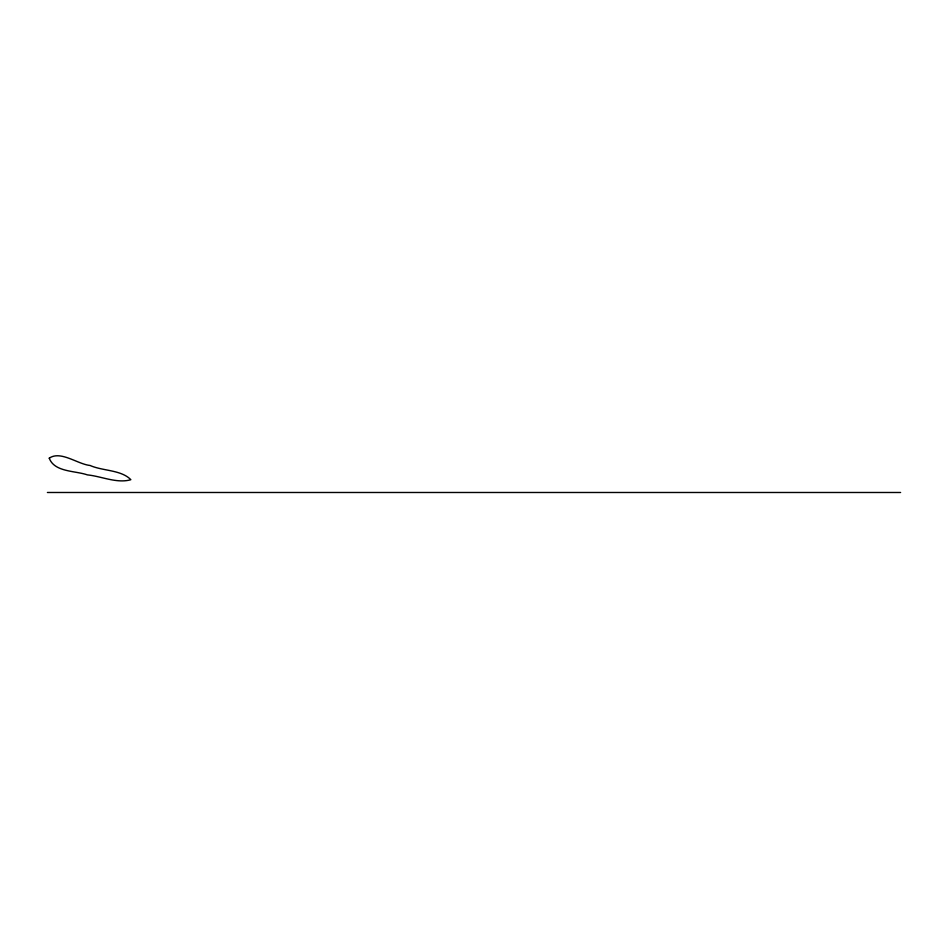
<?xml version="1.0" encoding="UTF-8"?>
<svg xmlns="http://www.w3.org/2000/svg" width="948" height="948" viewBox="0 0 948 948"><rect width="100%" height="100%" fill="white"/><g stroke="black" fill="none" stroke-linecap="round" stroke-linejoin="round"><path stroke-width="1.42" d="M47.4 492.486L900.6 492.486M49.26 458.18C54.403 472.258 75.212 470.635 87.394 474.889C101.555 476.299 116.995 483.741 130.86 479.712C121.178 469.71 102.811 471.12 90.06 465.468C77.606 464.188 60.565 450.288 49.26 458.18"/></g></svg>
